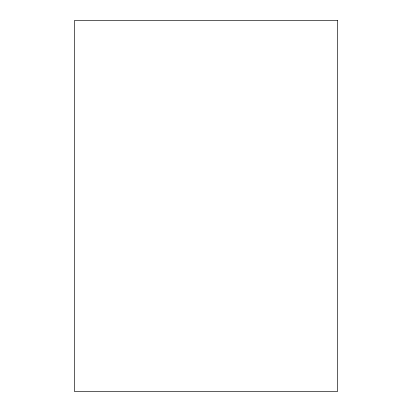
<?xml version="1.0" encoding="UTF-8"?>
<svg xmlns="http://www.w3.org/2000/svg" width="412" height="412" viewBox="0 0 412 412"><rect width="100%" height="100%" fill="white"/><g stroke="black" fill="none" stroke-linecap="round" stroke-linejoin="round"><path stroke-width="0.62" d="M337.634 20.6L74.366 20.6L74.366 391.4L337.634 391.4L337.634 20.6"/></g></svg>
